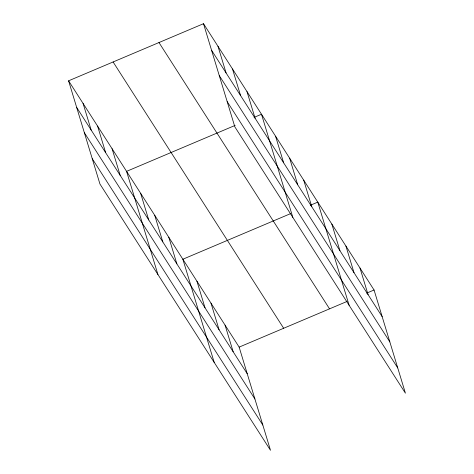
<?xml version="1.0" encoding="UTF-8"?>
<svg xmlns="http://www.w3.org/2000/svg" width="474" height="474" viewBox="0 0 474 474"><rect width="100%" height="100%" fill="white"/><g stroke="black" fill="none" stroke-linecap="round" stroke-linejoin="round"><path stroke-width="0.71" d="M68.582 80.811L239.145 347.116L270.5 450.3L99.937 183.995L68.582 80.811L203.5 23.7L374.063 290.005L405.418 393.189L234.855 126.884L203.5 23.7M235.187 125.379L126.576 171.357L157.925 274.541M254.076 117.386L261.494 114.246L292.843 217.43M290.799 213.543L182.863 259.237L214.212 362.42M310.357 205.266L317.781 202.125L349.131 305.309M239.145 347.116L347.081 301.423M366.645 293.145L374.063 290.005M211.594 50.327L382.157 316.632M219.266 75.591L389.829 341.896M227.176 101.62L397.739 367.925M158.98 42.547L329.543 308.852M113.108 61.964L283.671 328.269M76.675 107.438L247.238 373.743M84.348 132.702L254.911 399.007M92.258 158.731L262.821 425.036M359.997 268.035L368.085 294.662M345.925 246.065L354.013 272.692M331.853 224.095L339.941 250.722M303.71 180.156L311.797 206.782M289.638 158.186L297.725 184.813M275.566 136.216L283.653 162.843M246.995 91.606L255.089 118.233M232.497 68.973L240.591 95.6M217.999 46.334L226.092 72.96M225.073 325.146L233.167 351.773M211.007 303.176L219.095 329.803M196.935 281.206L205.023 307.833M168.791 237.267L176.879 263.894M154.72 215.297L162.807 241.924M140.648 193.327L148.735 219.954M112.077 148.718L120.165 175.344M97.579 126.084L105.672 152.711M83.08 103.451L91.174 130.077"/></g></svg>
